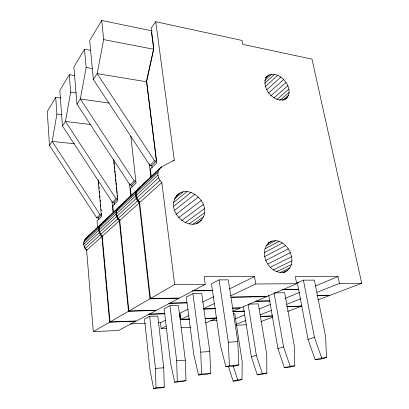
<?xml version="1.0" encoding="UTF-8"?>
<svg xmlns="http://www.w3.org/2000/svg" width="409" height="409" viewBox="0 0 409 409"><rect width="100%" height="100%" fill="white"/><g stroke="black" fill="none" stroke-linecap="round" stroke-linejoin="round"><path stroke-width="0.61" d="M228.432 366.372L233.13 381.132L237.45 380.723L242.016 379.537L242.205 361.853L234.797 313.815L233.559 313.861M137.572 189.393L118.349 207.603C115.614 210.615 115.926 215.282 118.094 218.518L118.651 218.703L119.75 220.461L128.871 311.024L149.95 298.836L139.198 202.961C134.06 198.58 134.474 189.929 140.681 186.765M316.929 295.467L330.288 295.221L361.745 283.258L311.99 59.141L242.762 44.366L242.046 40.445L155.742 21.728L174.295 160.113L161.77 166.8L159.924 168.211L137.981 189.004C134.449 192.976 135.993 199.219 139.617 202.583L150.405 298.575L179.536 298.033L205.241 284.337L204.152 276.653L254.526 276.648L255.758 283.989L230.732 295.789M101.468 234.976L102.219 236.238L109.99 321.944L128.477 311.254L119.382 220.794C115.256 217.23 114.51 209.572 119.704 206.617L118.779 207.491M100.691 224.337L85.593 238.641C83.099 241.336 83.18 245.574 85.159 248.534L85.716 248.646L86.636 250.262L93.293 331.602L109.643 322.149L101.897 236.53C98.288 233.365 97.342 226.765 101.519 223.692M119.382 220.794L102.219 236.238C98.881 233.212 97.797 227.532 101.013 224.03L117.986 207.946M283.468 272.578C302.905 265.405 284.894 231.458 267.982 243.161M60.742 98.088L55.716 97.383L56.907 114.08L52.178 141.417L49.494 145.466L96.734 217.833L98.313 217.91L101.585 214.71L101.468 213.437M74.944 75.619L69.274 74.714L70.675 92.153L65.445 121.427L62.444 125.952L112.439 202.363L114.091 202.465L117.746 198.886L116.084 198.779L112.439 202.363M90.778 50.394L84.499 49.249L86.151 67.505L80.333 98.993L76.958 104.08L130.052 185.021L131.78 185.154L135.895 181.126L134.152 180.988L130.052 185.021M284.904 99.668C298.079 89.873 276.883 65.343 265.502 77.736M152.148 30.956L101.723 20.45L103.676 39.586L97.158 73.646L93.334 79.407L149.934 165.441L151.739 165.614L156.407 161.044L146.565 81.769L153.574 49.862M203.616 216.668C210.456 200.686 184.771 180.533 174.781 198.708C167.261 214.914 193.932 235.64 203.616 216.668L192.879 224.316M150.814 297.757L150.405 298.575L174.658 284.552L161.846 182.583C158.068 179.014 156.223 172.47 159.924 168.211M136.355 194.526L135.998 195.604L157.94 175.139M116.754 212.844L116.381 213.897L135.589 195.988M84.07 243.396L83.676 244.393L98.748 230.339M55.716 97.383L47.255 111.534L49.494 145.466M69.274 74.714L59.826 90.517L62.444 125.952M84.499 49.249L73.876 67.015L76.958 104.08M101.723 20.45L89.694 40.568L93.334 79.407M266.893 76.452C259.286 87.46 276.136 106.442 287.312 97.644M155.742 21.728L151.166 28.129L153.779 48.093L146.58 80.87L156.77 162.879L150.374 169.096L151.284 176.652M269.086 242.552C257.46 252.767 269.664 275.722 284.618 272.041M96.734 217.833L99.99 214.628L101.585 214.71M149.934 165.441L154.582 160.865L156.407 161.044M113.446 212.654L112.766 205.666L117.766 200.799L113.605 159.49M87.644 236.959L94.075 230.875M95.45 229.572L101.427 223.917M103.124 222.307L110.031 215.768M110.951 214.899L117.398 208.8M125.573 201.059L118.349 207.603M126.493 200.19L132.92 194.106M134.3 192.803L139.351 188.022M142.056 185.461L148.472 179.387M149.847 178.084L152.143 175.916M153.058 175.047L155.809 172.445M157.644 170.706L161.77 166.8M84.423 240.303L99.489 226.059M99.811 225.758L116.749 209.745M117.112 209.403L136.294 191.269M136.708 190.88L158.615 170.17M83.768 242.266L98.825 228.11M99.147 227.808L116.074 211.893M116.437 211.55L135.619 193.518M136.028 193.13L157.935 172.532M99.065 230.042L116.018 214.234M173.375 160.972L174.295 160.113M265.738 77.894L268.984 74.893M84.152 246.53L99.259 232.588M99.581 232.292L116.58 216.606M117.526 216.668L116.943 216.274L136.207 198.503M136.718 196.847L137.199 198.58L136.621 198.12L158.636 177.813M264.638 80.599L271.617 74.167M264.797 83.293L274.603 74.326M87.137 250.18L86.636 250.262L85.159 248.534L100.338 234.705M117.731 218.846L100.66 234.408L100.164 232.634M120.241 220.436L119.75 220.461L118.094 218.518L137.444 200.88M137.363 199.06L137.859 200.502L159.965 180.354M265.078 86.815L277.742 75.338M86.636 250.262L101.897 236.53M119.75 220.461L139.198 202.961M161.846 182.583L139.617 202.583L138.707 201.202M266.688 89.811L280.825 77.137M268.493 93.022L283.647 79.602M270.804 95.885L286.034 82.567M273.953 97.812L287.818 85.834M276.893 99.448L288.887 89.188M279.541 100.573L289.168 92.419M282.368 100.578L288.631 95.302M175.829 196.3L179.679 193.135M174.444 198.963L183.171 191.79M173.375 202.659L187.056 191.535M173.825 206.197L191.059 192.373M174.571 210.298L194.929 194.244M85.593 238.641L86.386 238.018M101.013 224.03L101.841 223.386M175.88 214.444L198.401 197.01M178.575 217.711L201.259 200.492M181.509 220.702L203.319 204.464M185.078 222.828L204.439 208.667M189.214 223.866L204.541 212.823M195.977 223.989L201.714 219.93M197.905 223.125L198.943 222.394M268.181 243.212L272.062 241.085M265.983 245.829L275.436 240.666M265.006 248.871L278.984 241.315M264.48 252.573L282.466 242.982M149.679 316.341L144.5 319.066L150.052 370.375L153.62 388.55L161.892 387.763L164.29 387.052L163.738 367.783L157.787 316.07L149.679 316.341L155.461 368.427L155.972 387.839L153.62 388.55M169.95 305.692L164.116 308.759L170.558 362.993L174.653 382.205L183.288 381.418L185.998 380.615L185.308 360.16L178.406 305.482L169.95 305.692L176.668 360.789L177.317 381.403L174.653 382.205M192.895 293.642L186.274 297.118L193.794 354.623L198.534 375.007L207.562 374.22L210.645 373.31L209.786 351.515L201.724 293.509L192.895 293.642L200.753 352.118L201.571 374.092L198.534 375.007M219.071 279.889L211.494 283.866L220.349 345.058L225.88 366.761L235.323 365.989L238.866 364.94L237.793 341.617L228.304 279.858L219.071 279.889L228.345 342.18L229.377 365.707L225.88 366.761M264.178 256.806L285.661 245.548M265.615 260.533L288.35 248.851M267.961 263.948L290.375 252.66M270.206 267.292L291.586 256.745M158.6 322.778L160.502 322.701L165.573 320.216M187.982 309.24L180.062 313.12L180.844 319.311L189.643 318.984M202.578 302.093L213.881 296.556M229.659 288.826L254.526 276.648M273.284 269.848L291.908 260.824M276.326 271.781L291.31 264.633M160.502 322.701L161.187 328.58L166.279 326.178M180.844 319.311L188.81 315.554M203.488 308.637L214.29 303.539M280.027 272.537L289.828 267.915M282.941 272.604L287.547 270.446M297.353 282.798L303.432 280.165L314.403 280.124L325.605 336.709L326.505 357.609L319.935 359.312L315.15 359.705L308.033 339.342L297.353 282.798L298.565 282.788M205.43 323.074L216.284 318.391M232.823 311.254L240.303 308.028L232.731 308.248M361.745 283.258L339.465 283.411L338.038 276.637L295.334 276.642L296.668 283.708L267.261 296.397L231.065 297.072M235.149 318.887L244.546 315.027M259.122 309.046L270.339 304.439M285.017 298.412L299.761 292.358M315.073 286.07L338.038 276.637M236.003 324.419L246.034 320.446M260.093 314.874L271.371 310.4M286.719 304.316L300.958 298.677M316.949 292.333L339.465 283.411M261.029 321.561L272.844 317.067M287.568 311.469L301.239 306.269L286.627 306.689M317.808 299.966L329.695 295.446L316.975 295.687M248.667 304.112L258.309 303.867L266.76 354.45L266.847 373.09L261.729 374.419L257.261 374.828L251.341 356.745L256.331 355.211L248.166 304.756M274.684 292.864L284.664 292.711L294.357 346.126L294.802 365.835L289.025 367.333L284.403 367.737L277.936 348.58L283.56 346.852L274.061 292.875M308.033 339.342L314.434 337.374L303.432 280.165M233.13 381.132L237.67 379.951L242.016 379.537M257.261 374.828L262.353 373.499L266.847 373.09M284.403 367.737L290.15 366.239L294.802 365.835M315.15 359.705L321.689 357.998L326.505 357.609M155.972 387.839L164.29 387.052M177.317 381.403L185.998 380.615M201.571 374.092L210.645 373.31M229.377 365.707L238.866 364.94M155.461 368.427L163.738 367.783M176.668 360.789L185.308 360.16M200.753 352.118L209.786 351.515M228.345 342.18L237.793 341.617M93.293 331.602L118.636 330.472L136.12 321.157L109.643 322.149M161.187 328.58L166.928 328.325M180.972 327.701L190.543 327.272M236.187 325.242L246.356 324.792M130.098 323.897L145.297 323.299M210.686 320.722L217.005 320.472M109.99 321.944L136.494 320.958L156.218 310.457L128.477 311.254M205.354 318.401L216.663 317.977M260.39 316.351L272.46 315.906M189.853 319.153L180.435 319.506L179.653 313.32M204.924 318.591L216.857 318.146M260.559 316.51L272.624 316.06M148.462 314.127L164.893 313.601M232.859 311.443L244.239 311.08M148.084 314.327L165.134 313.785M233.048 311.617L244.418 311.249M128.871 311.024L156.637 310.232L179.055 298.289L149.95 298.836M203.549 308.882L215.543 308.539M232.588 308.054L240.794 307.813L266.709 296.632L231.172 297.307M287.144 306.484L301.765 306.065L300.85 305.646M203.718 309.081L215.073 308.754M169.766 303.105L186.841 302.716M255.635 301.142L269.572 300.825M168.702 303.35L187.025 302.926M255.134 301.356L270.329 301.009M192.573 290.635L212.24 290.39M282.634 289.521L298.519 289.321M192.721 290.886L213.002 290.63M282.706 289.756L298.58 289.557M174.658 284.552L205.241 284.337M255.758 283.989L296.668 283.708M74.377 143.763L52.178 141.417L99.99 214.628M90.476 124.494L65.445 121.427L116.084 198.779M56.907 114.08L61.963 114.724M109.244 103.099L80.333 98.993L134.152 180.988M70.675 92.153L76.294 92.976M146.565 81.769L97.158 73.646L154.582 160.865M86.151 67.505L92.429 68.559M103.676 39.586L153.707 49.249L151.509 32.429M137.859 200.502L138.406 200.742M112.766 205.666L113.262 206.029M138.83 201.208L139.673 202.138M314.434 337.374L321.689 357.998M283.56 346.852L290.15 366.239M256.331 355.211L262.353 373.499M233.084 365.626L237.67 379.951M117.812 217.593L118.094 218.518M84.724 246.826L85.159 248.534M268.698 295.201L277.936 348.58M243.396 306.816L251.341 356.745M151.739 165.614L152.036 168.043M149.265 163.743L150.86 177.025M130.824 136.079L136.059 183.012L130.43 188.488L131.182 195.43M131.78 185.154L131.969 186.887M129.505 183.733L130.875 196.392M113.804 159.766L113.932 161.028M114.06 162.286L114.31 164.812M114.438 166.074L114.694 168.6M114.883 170.492L115.139 173.017M115.266 174.28L115.522 176.8M115.711 178.692L115.967 181.218M116.095 182.48L116.35 185.006M116.539 186.898L116.795 189.423M116.923 190.686L117.173 193.206M117.368 195.103L117.557 196.995M114.091 202.465L114.31 204.664M112.005 201.581L113.119 212.977M98.62 182.25L98.794 184.162M99.029 186.708L99.203 188.615M99.433 191.161L99.607 193.068M99.842 195.614L100.016 197.527M100.246 200.073L100.42 201.98M100.655 204.526L100.829 206.433M101.064 208.979L101.238 210.891M98.129 179.853L101.483 216.632L97.015 220.978L97.603 227.644M98.313 217.91L98.482 219.797M136.58 196.887L136.621 198.12M116.943 215.083L116.943 216.274"/></g></svg>
